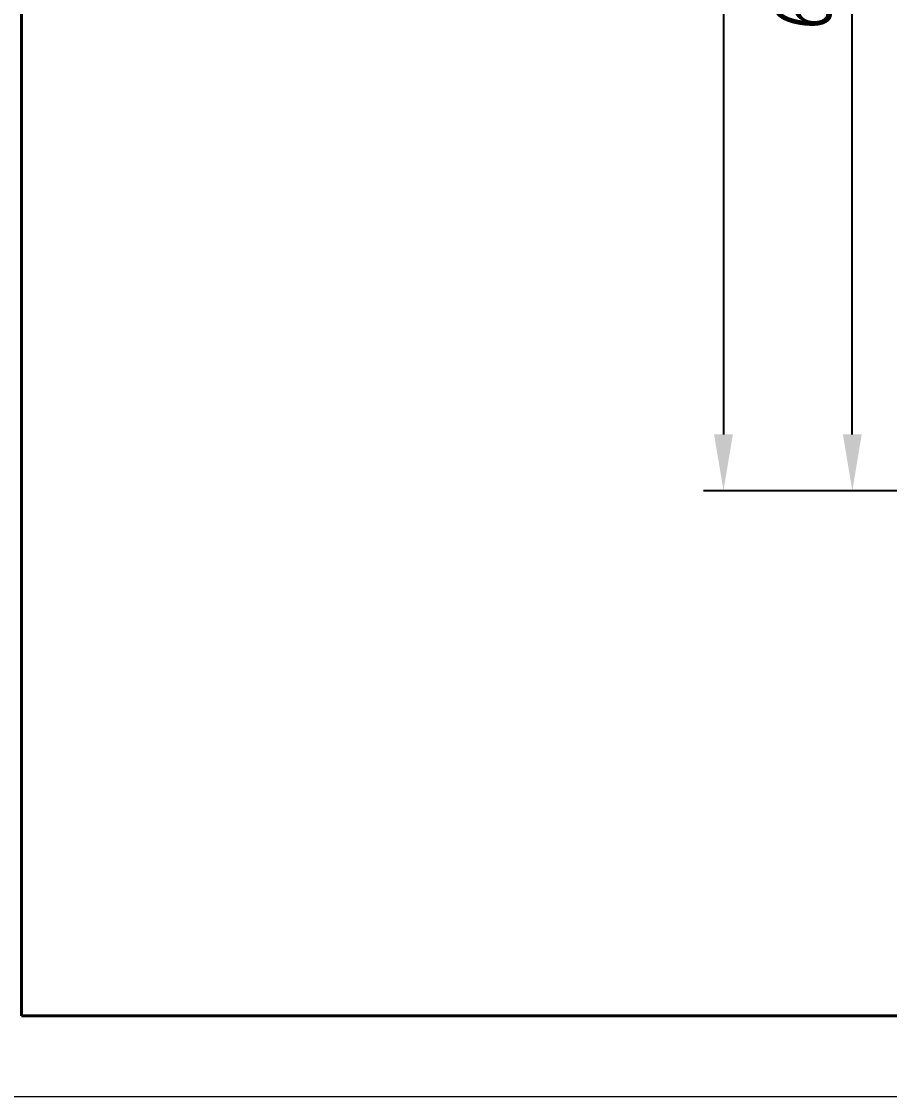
# Model space of a CAD drawing. Header units: millimetres. Extents: x 12064 to 35004, y -6103 to -2658.
# Drawn here: x 27708 to 27761.9, y -3132.2 to -3065.5 of the extents above; entities that cross this region are included whole.
import ezdxf

# ---------------------------------------------------------------- set-up
doc = ezdxf.new("R2010")
doc.units = ezdxf.units.MM
for name, color, linetype, lineweight in [('Layer_07', 7, 'Continuous', 40), ('Layer_10', 1, 'Continuous', 15), ('Layer_11', 6, 'Continuous', 15)]:
    doc.layers.add(name, color=color, linetype=linetype, lineweight=lineweight)
doc.styles.add('Style_01', font='ARIALNI.TTF', dxfattribs={"width": 0.9, "height": 3.5})
doc.dimstyles.new('DimStyle_01', dxfattribs={"dimtxt": 3.5, "dimasz": 3.5, "dimexe": 1.25, "dimexo": 0, "dimtad": 1, "dimdec": 1, "dimtxsty": 'Style_01', "dimcen": 2.5, "dimazin": 3, "dimtfac": 1, "dimtdec": 1, "dimtmove": 0, "dimatfit": 3})

# ---------------------------------------------------------------- blocks, each defined once
blk = doc.blocks.new('*D826')
at = {"layer": 'Defpoints', "color": 0, "ltscale": 0.5}
for p in [(27759.603, -3030.312), (27793.603, -3030.312), (27793.603, -3094.642)]:
    blk.add_point(p, dxfattribs=at)
at = {"layer": 'Layer_10', "color": 0, "lineweight": -2, "ltscale": 0.5}
for p, q in [((27793.603, -3030.312), (27758.353, -3030.312)), ((27759.603, -3091.142), (27759.603, -3033.812)), ((27793.603, -3094.642), (27758.353, -3094.642))]:
    blk.add_line(p, q, dxfattribs=at)
at = {"layer": 'Layer_10', "color": 0, "ltscale": 0.5}
for points in [[(27759.019, -3033.812), (27760.186, -3033.812), (27759.603, -3030.312)], [(27759.019, -3091.142), (27760.186, -3091.142), (27759.603, -3094.642)]]:
    blk.add_solid(points, dxfattribs=at)
at = {"layer": 'Layer_10', "color": 0, "ltscale": 0.5, "insert": (27756.867, -3062.477), "char_height": 3.5, "attachment_point": 5, "rotation": 90, "style": 'Style_01'}
blk.add_mtext('64,3', dxfattribs=at)
blk = doc.blocks.new('*D827')
at = {"layer": 'Defpoints', "color": 0, "ltscale": 0.5}
for p in [(27793.603, -3009.132), (27751.603, -3094.642), (27793.603, -3094.642)]:
    blk.add_point(p, dxfattribs=at)
at = {"layer": 'Layer_10', "color": 0, "lineweight": -2, "ltscale": 0.5}
for p, q in [((27793.603, -3009.132), (27750.353, -3009.132)), ((27751.603, -3012.632), (27751.603, -3091.142)), ((27793.603, -3094.642), (27750.353, -3094.642))]:
    blk.add_line(p, q, dxfattribs=at)
at = {"layer": 'Layer_10', "color": 0, "ltscale": 0.5}
for points in [[(27751.019, -3012.632), (27752.186, -3012.632), (27751.603, -3009.132)], [(27751.019, -3091.142), (27752.186, -3091.142), (27751.603, -3094.642)]]:
    blk.add_solid(points, dxfattribs=at)
at = {"layer": 'Layer_10', "color": 0, "ltscale": 0.5, "insert": (27748.867, -3051.887), "char_height": 3.5, "attachment_point": 5, "rotation": 90, "style": 'Style_01'}
blk.add_mtext('85,5', dxfattribs=at)

msp = doc.modelspace()

# ---------------------------------------------------------------- linework, layer by layer
at = {"layer": 'Layer_07', "linetype": 'Continuous'}
for p, q in [((27708.004, -2717.24), (27708.004, -3127.24)), ((27708.004, -3127.24), (28277.004, -3127.24))]:
    msp.add_line(p, q, dxfattribs=at)
at = {"layer": 'Layer_11', "ltscale": 0.5}
msp.add_line((27688.004, -3132.24), (28282.004, -3132.24), dxfattribs=at)

# ---------------------------------------------------------------- dimensions: what is measured, and where the dimension line sits
at = {"layer": 'Layer_10', "ltscale": 0.5}
for base, p1, p2, picture, middle in [((27751.603, -3094.642), (27793.603, -3009.132), (27793.603, -3094.642), '*D827', (27748.867, -3051.887)), ((27759.603, -3030.312), (27793.603, -3094.642), (27793.603, -3030.312), '*D826', (27756.867, -3062.477))]:
    dim = msp.add_linear_dim(base=base, p1=p1, p2=p2, angle=90, dimstyle='DimStyle_01', dxfattribs=at)
    dim.commit()
    dim.dimension.update_dxf_attribs({"geometry": picture, "text_midpoint": middle})

doc.saveas('drawing.dxf')
